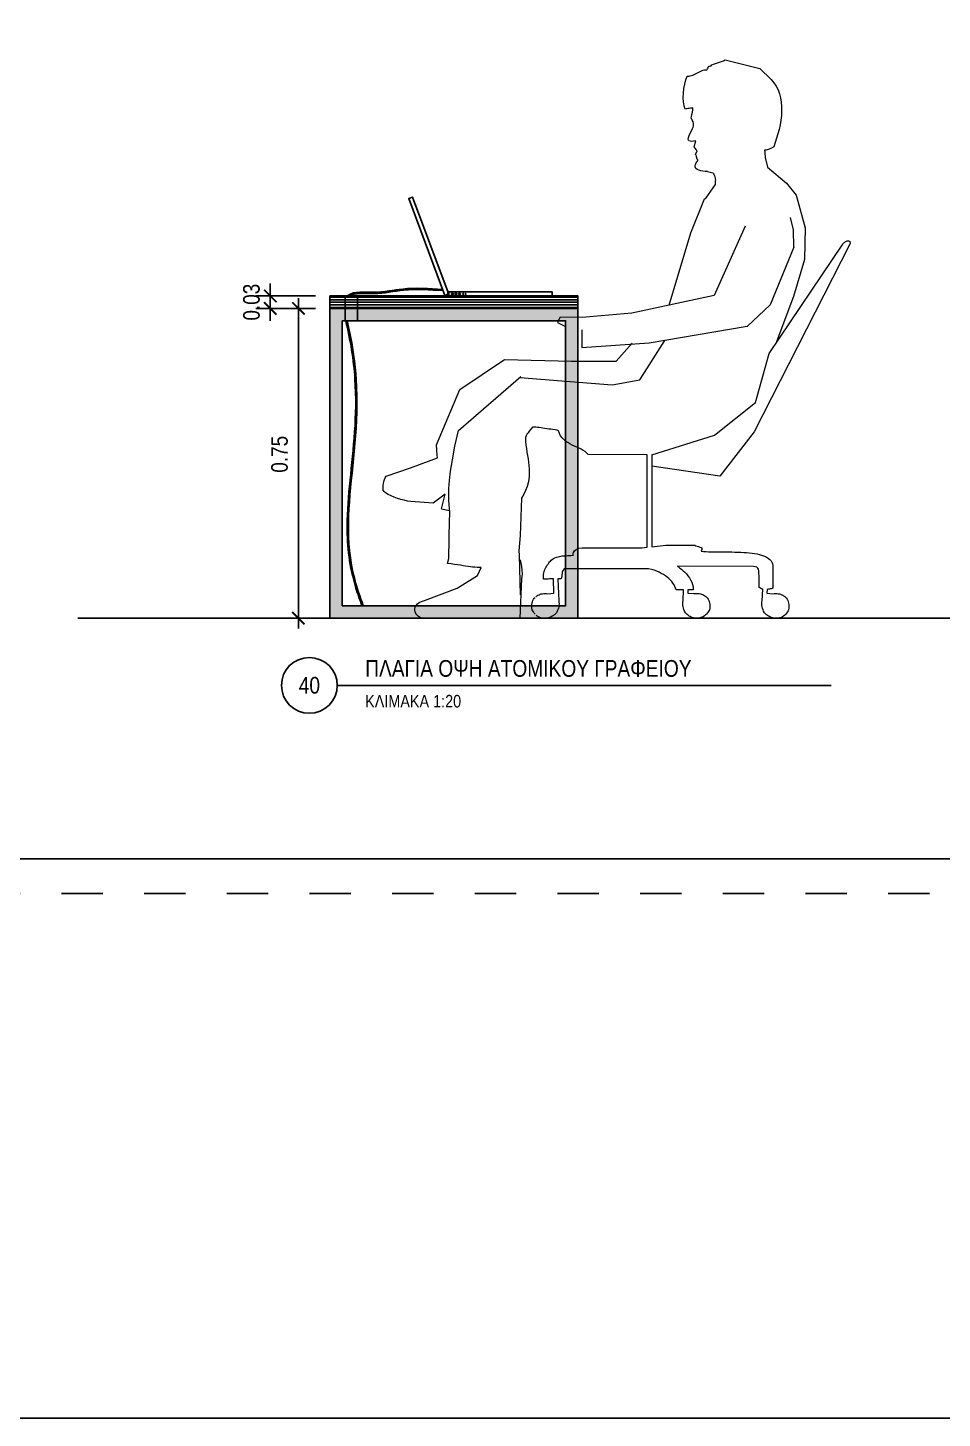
# Model space of a CAD drawing. Header units: millimetres. Extents: x -1.7 to 10.4, y -8.8 to -1.2.
# Drawn here: x 2.876 to 5.088, y -8.766 to -5.4 of the extents above; entities that cross this region are included whole.
import ezdxf

# ---------------------------------------------------------------- set-up
doc = ezdxf.new("R2010")
doc.units = ezdxf.units.MM
doc.linetypes.add('DASHED', pattern=[0.75, 0.5, -0.25])
doc.linetypes.add('DOT', pattern=[0.25, 0, -0.25])
doc.layers.add('04.PROVOLES_1', color=5, linetype='Continuous', lineweight=9)
for name, color, linetype in [('dims', 5, 'Continuous'), ('floor', 1, 'Continuous'), ('hatch', 8, 'Continuous'), ('layout', 5, 'Continuous'), ('steel', 1, 'Continuous'), ('TAVLES', 1, 'Continuous'), ('text', 5, 'Continuous')]:
    doc.layers.add(name, color=color, linetype=linetype)
doc.styles.get("Standard").update_dxf_attribs({"font": 'Arial Narrow.ttf'})
doc.dimstyles.new('PERIPTERO_20', dxfattribs={"dimtxt": 0.04, "dimasz": 0.03, "dimexe": 0.035, "dimexo": 0.035, "dimgap": 0.025, "dimtad": 1, "dimtoh": 1, "dimrnd": 0.01, "dimzin": 1, "dimdsep": 46, "dimtxsty": 'Standard', "dimblk": 'ARCHTICK', "dimcen": 0.1, "dimdle": 0.025, "dimclrd": 256, "dimclre": 256, "dimclrt": 256, "dimadec": 3, "dimazin": 0, "dimtfac": 1, "dimtmove": 0, "dimatfit": 3, "dimldrblk": 'ARCHTICK', "dimfxl": 1, "dimlwe": -1, "dimarcsym": 0})

# ---------------------------------------------------------------- blocks, each defined once
blk = doc.blocks.new('man chair')
at = {"layer": '04.PROVOLES_1', "color": 252}
for p, q in [((6.1219, -5.6968), (6.0235, -5.7217)), ((6.1272, -5.6995), (6.1219, -5.6968)), ((6.1327, -5.7017), (6.1272, -5.6995)), ((6.1384, -5.7035), (6.1327, -5.7017)), ((6.0235, -5.7217), (5.9914, -5.7531)), ((6.1442, -5.7051), (6.1384, -5.7035)), ((6.1498, -5.7069), (6.1442, -5.7051)), ((6.1551, -5.7089), (6.1498, -5.7069)), ((6.1596, -5.7115), (6.1551, -5.7089)), ((6.1632, -5.7146), (6.1596, -5.7115)), ((6.166, -5.714), (6.1632, -5.7146)), ((6.1678, -5.7145), (6.166, -5.714)), ((6.169, -5.7157), (6.1678, -5.7145)), ((6.17, -5.7176), (6.169, -5.7157)), ((6.1708, -5.7199), (6.17, -5.7176)), ((6.1719, -5.7221), (6.1708, -5.7199)), ((6.1733, -5.7244), (6.1719, -5.7221)), ((6.1754, -5.7262), (6.1733, -5.7244)), ((6.178, -5.7257), (6.1754, -5.7262)), ((6.1809, -5.7257), (6.178, -5.7257)), ((6.1842, -5.7264), (6.1809, -5.7257)), ((6.1874, -5.7275), (6.1842, -5.7264)), ((6.1913, -5.7289), (6.1874, -5.7275)), ((6.195, -5.7307), (6.1913, -5.7289)), ((6.1988, -5.7326), (6.195, -5.7307)), ((6.2027, -5.7346), (6.1988, -5.7326)), ((6.2067, -5.7366), (6.2027, -5.7346)), ((6.2105, -5.7385), (6.2067, -5.7366)), ((6.2143, -5.7403), (6.2105, -5.7385)), ((6.2181, -5.7417), (6.2143, -5.7403)), ((6.2214, -5.7428), (6.2181, -5.7417)), ((5.9767, -5.7719), (5.9713, -5.7825)), ((5.9833, -5.7621), (5.9767, -5.7719)), ((5.9914, -5.7531), (5.9833, -5.7621)), ((6.2247, -5.7435), (6.2214, -5.7428)), ((6.2276, -5.7435), (6.2247, -5.7435)), ((6.2302, -5.743), (6.2276, -5.7435)), ((6.2339, -5.7541), (6.2302, -5.743)), ((6.2369, -5.7662), (6.2339, -5.7541)), ((6.2394, -5.7789), (6.2369, -5.7662)), ((6.2409, -5.792), (6.2394, -5.7789)), ((5.9622, -5.8173), (5.9613, -5.8299)), ((5.9642, -5.8053), (5.9622, -5.8173)), ((5.9672, -5.7935), (5.9642, -5.8053)), ((5.9713, -5.7825), (5.9672, -5.7935)), ((6.239, -5.8279), (6.2409, -5.8168)), ((6.2415, -5.8048), (6.2409, -5.792)), ((6.2409, -5.8168), (6.2415, -5.8048)), ((5.9613, -5.8299), (5.9612, -5.8427)), ((5.9612, -5.8427), (5.9619, -5.8557)), ((5.9619, -5.8557), (5.9634, -5.8688)), ((6.2137, -5.834), (6.2172, -5.8344)), ((6.2143, -5.8397), (6.2137, -5.834)), ((6.2153, -5.8462), (6.2143, -5.8397)), ((6.2164, -5.8521), (6.2153, -5.8462)), ((6.2176, -5.8578), (6.2164, -5.8521)), ((6.2172, -5.8344), (6.2209, -5.8348)), ((6.2185, -5.8624), (6.2176, -5.8578)), ((6.2209, -5.8348), (6.2244, -5.8354)), ((6.2244, -5.8354), (6.2276, -5.8358)), ((6.2276, -5.8358), (6.2307, -5.8365)), ((6.2307, -5.8365), (6.2333, -5.8369)), ((6.2333, -5.8369), (6.2356, -5.8375)), ((6.2356, -5.8375), (6.239, -5.8279)), ((5.9634, -5.8688), (5.9658, -5.8818)), ((5.9658, -5.8818), (5.9685, -5.8949)), ((5.9685, -5.8949), (5.9717, -5.9078)), ((6.2118, -5.8808), (6.2121, -5.8773)), ((6.2122, -5.8844), (6.2118, -5.8808)), ((6.2121, -5.8773), (6.2134, -5.8733)), ((6.2133, -5.8885), (6.2122, -5.8844)), ((6.2153, -5.8929), (6.2133, -5.8885)), ((6.2134, -5.8733), (6.2156, -5.8685)), ((6.2177, -5.8988), (6.2153, -5.8929)), ((6.2156, -5.8685), (6.2185, -5.8624)), ((6.2235, -5.9096), (6.2177, -5.8988)), ((5.9717, -5.9078), (5.9756, -5.9203)), ((5.9756, -5.9203), (5.9795, -5.9325)), ((5.9795, -5.9325), (5.9838, -5.9443)), ((6.2056, -5.9275), (6.2118, -5.9289)), ((6.2099, -5.9445), (6.2056, -5.9275)), ((6.2118, -5.9289), (6.2174, -5.9294)), ((6.2174, -5.9294), (6.2219, -5.9288)), ((6.2219, -5.9288), (6.2252, -5.9271)), ((6.2264, -5.9177), (6.2235, -5.9096)), ((6.2252, -5.9271), (6.2269, -5.9234)), ((6.2269, -5.9234), (6.2264, -5.9177)), ((5.9838, -5.9443), (5.9902, -5.948)), ((5.9902, -5.948), (5.9952, -5.9506)), ((5.9952, -5.9506), (5.9991, -5.9524)), ((5.9991, -5.9524), (6.0023, -5.9533)), ((6.0081, -5.9747), (6.0017, -6.0026)), ((6.0023, -5.9533), (6.0053, -5.9538)), ((6.0053, -5.9538), (6.0087, -5.9539)), ((6.0082, -5.9749), (6.0081, -5.9747)), ((6.0093, -5.961), (6.0082, -5.9749)), ((6.0087, -5.9539), (6.0101, -5.954)), ((6.0101, -5.954), (6.0093, -5.961)), ((6.2001, -5.9804), (6.2013, -5.9794)), ((6.2012, -5.9563), (6.2099, -5.9445)), ((6.2064, -5.9668), (6.2012, -5.9563)), ((6.2013, -5.9794), (6.2024, -5.9778)), ((6.2024, -5.9778), (6.2028, -5.9758)), ((6.2028, -5.9758), (6.2031, -5.9735)), ((6.2031, -5.9735), (6.2037, -5.9714)), ((6.2037, -5.9714), (6.2041, -5.9694)), ((6.2041, -5.9694), (6.2052, -5.9678)), ((6.2052, -5.9678), (6.2064, -5.9668)), ((6.1723, -6.0153), (6.1792, -6.0148)), ((6.1792, -6.0148), (6.1857, -6.0139)), ((6.1857, -6.0139), (6.1916, -6.0126)), ((6.1916, -6.0126), (6.1969, -6.0111)), ((6.1969, -6.0111), (6.2016, -6.0091)), ((6.1999, -5.983), (6.2001, -5.9804)), ((6.2008, -5.9855), (6.1999, -5.983)), ((6.2024, -5.9877), (6.2008, -5.9855)), ((6.2016, -6.0091), (6.2057, -6.0068)), ((6.2041, -5.9904), (6.2024, -5.9877)), ((6.2058, -5.9935), (6.2041, -5.9904)), ((6.2057, -6.0068), (6.2069, -6.0014)), ((6.2069, -5.9971), (6.2058, -5.9935)), ((6.2069, -6.0014), (6.2069, -5.9971)), ((6.1496, -6.0516), (6.1496, -6.0408)), ((6.1758, -6.0901), (6.1496, -6.0516)), ((6.1807, -6.0924), (6.1758, -6.0901)), ((6.2197, -6.1899), (6.1807, -6.0924)), ((5.9276, -6.181), (5.9359, -6.1463)), ((6.0646, -6.1702), (6.1531, -6.3678)), ((5.7668, -6.2152), (5.7661, -6.2167)), ((5.7661, -6.2167), (5.7661, -6.2183)), ((5.7676, -6.2141), (5.7668, -6.2152)), ((5.7687, -6.213), (5.7676, -6.2141)), ((5.7703, -6.2125), (5.7687, -6.213)), ((5.7723, -6.2123), (5.7703, -6.2125)), ((5.7727, -6.2123), (5.7723, -6.2123)), ((5.7747, -6.2125), (5.7727, -6.2123)), ((5.7769, -6.213), (5.7747, -6.2125)), ((5.7789, -6.2141), (5.7769, -6.213)), ((5.7809, -6.2152), (5.7789, -6.2141)), ((5.7826, -6.2167), (5.7809, -6.2152)), ((5.7844, -6.2183), (5.7826, -6.2167)), ((5.9262, -6.2305), (5.9276, -6.181)), ((6.2812, -6.3953), (6.2197, -6.1899)), ((5.7661, -6.2183), (5.7665, -6.22)), ((5.7665, -6.22), (5.7672, -6.222)), ((5.7672, -6.222), (6.0397, -6.7559)), ((5.7859, -6.22), (5.7844, -6.2183)), ((5.787, -6.222), (5.7859, -6.22)), ((5.9969, -6.5335), (5.787, -6.222)), ((5.9262, -6.2305), (5.9935, -6.395)), ((6.1531, -6.3678), (6.3876, -6.4182)), ((5.9935, -6.395), (6.0598, -6.4564)), ((6.3876, -6.4182), (6.5183, -6.4299)), ((6.5183, -6.4299), (6.5925, -6.4306)), ((6.5995, -6.4446), (6.5764, -6.4564)), ((6.5925, -6.4306), (6.5995, -6.4446)), ((6.0598, -6.4564), (6.0598, -6.4564)), ((6.5295, -6.4654), (6.5295, -6.5171)), ((6.0352, -6.6726), (5.9969, -6.5335)), ((6.3647, -6.6083), (6.2934, -6.4965)), ((6.4319, -6.5555), (6.3863, -6.5042)), ((6.5592, -6.5555), (6.4319, -6.5555)), ((6.7503, -6.5505), (6.5592, -6.5555)), ((6.8767, -6.6358), (6.7503, -6.5505)), ((6.4439, -6.6227), (6.3647, -6.6083)), ((6.7063, -6.6014), (6.4439, -6.6227)), ((6.8809, -6.7521), (6.7032, -6.5987)), ((6.9431, -6.7936), (6.8767, -6.6358)), ((6.1526, -6.7654), (6.0352, -6.6726)), ((6.0397, -6.7559), (6.1372, -6.8828)), ((6.3304, -6.822), (6.1526, -6.7654)), ((6.5863, -6.7735), (6.5905, -6.7678)), ((6.5905, -6.7678), (6.5938, -6.7611)), ((6.5938, -6.7611), (6.596, -6.7539)), ((6.596, -6.7539), (6.6004, -6.7519)), ((6.6004, -6.7519), (6.6062, -6.751)), ((6.6062, -6.751), (6.6121, -6.7501)), ((6.6121, -6.7501), (6.6179, -6.7492)), ((6.6179, -6.7492), (6.6236, -6.7484)), ((6.6236, -6.7484), (6.6293, -6.7475)), ((6.6293, -6.7475), (6.635, -6.7466)), ((6.635, -6.7466), (6.6406, -6.7457)), ((6.6406, -6.7457), (6.6458, -6.745)), ((6.6458, -6.745), (6.6511, -6.7444)), ((6.6511, -6.7444), (6.6562, -6.7439)), ((6.6562, -6.7439), (6.6611, -6.7435)), ((6.6611, -6.7435), (6.6657, -6.7431)), ((6.6657, -6.7431), (6.6701, -6.7431)), ((6.6701, -6.7431), (6.6749, -6.7492)), ((6.6749, -6.7492), (6.6794, -6.7545)), ((6.6794, -6.7545), (6.6829, -6.7589)), ((6.6829, -6.7589), (6.686, -6.7633)), ((6.686, -6.7633), (6.6884, -6.7675)), ((6.6884, -6.7675), (6.6899, -6.7724)), ((6.891, -6.7973), (6.8809, -6.7521)), ((6.5204, -6.8127), (6.5257, -6.8094)), ((6.5257, -6.8094), (6.5314, -6.8061)), ((6.5314, -6.8061), (6.5376, -6.803)), ((6.5376, -6.803), (6.5442, -6.7999)), ((6.5442, -6.7999), (6.5508, -6.7971)), ((6.5508, -6.7971), (6.5575, -6.794)), ((6.5575, -6.794), (6.5638, -6.7907)), ((6.5638, -6.7907), (6.5702, -6.7869)), ((6.5702, -6.7869), (6.5762, -6.783)), ((6.5762, -6.783), (6.5815, -6.7783)), ((6.5815, -6.7783), (6.5863, -6.7735)), ((6.6877, -6.8043), (6.6862, -6.8143)), ((6.6893, -6.7942), (6.6877, -6.8043)), ((6.6904, -6.7841), (6.6893, -6.7942)), ((6.6899, -6.7724), (6.6906, -6.7777)), ((6.6906, -6.7777), (6.6904, -6.7841)), ((6.8983, -6.8359), (6.891, -6.7973)), ((6.9418, -6.8225), (6.9429, -6.808)), ((6.9429, -6.808), (6.9431, -6.7936)), ((6.3304, -6.822), (6.3304, -7.0836)), ((6.3441, -6.8219), (6.5118, -6.8209)), ((6.3441, -7.0852), (6.3441, -6.8219)), ((6.5118, -6.8209), (6.5158, -6.8167)), ((6.5158, -6.8167), (6.5204, -6.8127)), ((6.6816, -6.8429), (6.6805, -6.8526)), ((6.6829, -6.8335), (6.6816, -6.8429)), ((6.6847, -6.8238), (6.6829, -6.8335)), ((6.6862, -6.8143), (6.6847, -6.8238)), ((6.9033, -6.8681), (6.8983, -6.8359)), ((6.9407, -6.8307), (6.9418, -6.8225)), ((6.9407, -6.8307), (6.9407, -6.8307)), ((7.0179, -6.859), (6.9407, -6.8307)), ((6.1372, -6.8828), (6.3304, -6.8537)), ((6.6796, -6.8621), (6.6794, -6.8718)), ((6.6794, -6.8718), (6.6798, -6.8815)), ((6.6805, -6.8526), (6.6796, -6.8621)), ((6.6798, -6.8815), (6.6809, -6.8917)), ((6.9066, -6.8952), (6.9033, -6.8681)), ((7.0864, -6.8825), (7.0179, -6.859)), ((7.0895, -6.8871), (7.0864, -6.8825)), ((7.0917, -6.8924), (7.0895, -6.8871)), ((6.6809, -6.8917), (6.6829, -6.9018)), ((6.6829, -6.9018), (6.6858, -6.9122)), ((6.6858, -6.9122), (6.6899, -6.923)), ((6.6899, -6.923), (6.695, -6.9342)), ((6.9082, -6.9174), (6.9066, -6.8952)), ((6.9086, -6.9357), (6.9082, -6.9174)), ((7.0807, -6.9345), (7.0884, -6.9297)), ((7.0884, -6.9297), (7.0956, -6.9244)), ((7.0934, -6.8977), (7.0917, -6.8924)), ((7.0945, -6.9034), (7.0934, -6.8977)), ((7.0952, -6.9089), (7.0945, -6.9034)), ((7.0954, -6.9145), (7.0952, -6.9089)), ((7.0956, -6.9195), (7.0954, -6.9145)), ((7.0956, -6.9244), (7.0956, -6.9195)), ((6.695, -6.9342), (6.7016, -6.9457)), ((6.7016, -6.9457), (6.7052, -7.0515)), ((6.9064, -6.975), (6.9075, -6.9637)), ((6.9075, -6.9637), (6.9084, -6.951)), ((6.9084, -6.951), (6.9086, -6.9357)), ((6.9184, -6.9341), (6.9184, -6.9343)), ((6.9294, -6.9755), (6.9184, -6.9341)), ((6.9184, -6.9343), (6.9527, -6.9595)), ((7.0165, -6.9552), (7.0262, -6.9535)), ((7.0262, -6.9535), (7.0359, -6.9513)), ((7.0359, -6.9513), (7.0454, -6.9488)), ((7.0454, -6.9488), (7.0546, -6.9458)), ((7.0546, -6.9458), (7.0637, -6.9424)), ((7.0637, -6.9424), (7.0723, -6.9387)), ((7.0723, -6.9387), (7.0807, -6.9345)), ((6.9055, -6.995), (6.9058, -6.9851)), ((6.9064, -7.0056), (6.9055, -6.995)), ((6.9058, -6.9851), (6.9064, -6.975)), ((6.9086, -7.1173), (6.9064, -7.0056)), ((6.1904, -7.086), (6.1882, -7.0884)), ((6.1939, -7.0845), (6.1904, -7.086)), ((6.1979, -7.0831), (6.1939, -7.0845)), ((6.2021, -7.082), (6.1979, -7.0831)), ((6.2058, -7.0807), (6.2021, -7.082)), ((6.2085, -7.0787), (6.2058, -7.0807)), ((6.2905, -7.0787), (6.2085, -7.0787)), ((6.3304, -7.0836), (6.2905, -7.0787)), ((6.3595, -7.0871), (6.3441, -7.0852)), ((6.5286, -7.0869), (6.3595, -7.0871)), ((6.5387, -7.088), (6.5286, -7.0869)), ((6.546, -7.0911), (6.5387, -7.088)), ((6.7052, -7.0515), (6.7089, -7.0949)), ((5.9891, -7.1277), (5.9874, -7.1321)), ((5.9913, -7.1237), (5.9891, -7.1277)), ((5.9944, -7.1202), (5.9913, -7.1237)), ((5.9982, -7.1169), (5.9944, -7.1202)), ((6.0024, -7.114), (5.9982, -7.1169)), ((6.0072, -7.1116), (6.0024, -7.114)), ((6.0125, -7.1092), (6.0072, -7.1116)), ((6.0182, -7.1074), (6.0125, -7.1092)), ((6.0246, -7.1056), (6.0182, -7.1074)), ((6.0312, -7.1041), (6.0246, -7.1056)), ((6.0383, -7.1028), (6.0312, -7.1041)), ((6.0456, -7.1019), (6.0383, -7.1028)), ((6.0533, -7.101), (6.0456, -7.1019)), ((6.061, -7.1001), (6.0533, -7.101)), ((6.0692, -7.0997), (6.061, -7.1001)), ((6.0775, -7.0992), (6.0692, -7.0997)), ((6.0859, -7.099), (6.0775, -7.0992)), ((6.0945, -7.0988), (6.0859, -7.099)), ((6.1029, -7.0986), (6.0945, -7.0988)), ((6.1115, -7.0986), (6.1029, -7.0986)), ((6.1201, -7.0983), (6.1115, -7.0986)), ((6.1287, -7.0983), (6.1201, -7.0983)), ((6.1371, -7.0983), (6.1287, -7.0983)), ((6.1454, -7.0981), (6.1371, -7.0983)), ((6.1534, -7.0981), (6.1454, -7.0981)), ((6.1613, -7.0979), (6.1534, -7.0981)), ((6.169, -7.0977), (6.1613, -7.0979)), ((6.1763, -7.0972), (6.169, -7.0977)), ((6.1833, -7.0968), (6.1763, -7.0972)), ((6.19, -7.0961), (6.1833, -7.0968)), ((6.1882, -7.0884), (6.188, -7.0917)), ((6.188, -7.0917), (6.19, -7.0961)), ((6.5508, -7.095), (6.546, -7.0911)), ((6.5537, -7.0997), (6.5508, -7.095)), ((6.5548, -7.1039), (6.5537, -7.0997)), ((6.5538, -7.1081), (6.5544, -7.1072)), ((6.5616, -7.1083), (6.5538, -7.1081)), ((6.5544, -7.1072), (6.5548, -7.1039)), ((6.5707, -7.1085), (6.5616, -7.1083)), ((6.5786, -7.1092), (6.5707, -7.1085)), ((6.5857, -7.11), (6.5786, -7.1092)), ((6.5921, -7.1111), (6.5857, -7.11)), ((6.5976, -7.1122), (6.5921, -7.1111)), ((6.6024, -7.1138), (6.5976, -7.1122)), ((6.6066, -7.1155), (6.6024, -7.1138)), ((6.6104, -7.1175), (6.6066, -7.1155)), ((6.6137, -7.1195), (6.6104, -7.1175)), ((6.6168, -7.1219), (6.6137, -7.1195)), ((6.6194, -7.1244), (6.6168, -7.1219)), ((6.6216, -7.127), (6.6194, -7.1244)), ((6.624, -7.1299), (6.6216, -7.127)), ((6.7054, -7.1205), (6.7025, -7.1342)), ((6.7078, -7.1073), (6.7054, -7.2205)), ((6.7089, -7.0949), (6.7078, -7.1073)), ((6.9124, -7.1312), (6.9086, -7.1173)), ((5.9865, -7.142), (5.986, -7.2015)), ((5.9874, -7.1321), (5.9865, -7.1367)), ((5.9865, -7.1367), (5.9865, -7.142)), ((6.0248, -7.1995), (6.0253, -7.1662)), ((6.0253, -7.1662), (6.0257, -7.1585)), ((6.0257, -7.1585), (6.0262, -7.1524)), ((6.0262, -7.1524), (6.0271, -7.1477)), ((6.0271, -7.1477), (6.0288, -7.1442)), ((6.0288, -7.1442), (6.0317, -7.142)), ((6.0317, -7.142), (6.0356, -7.1405)), ((6.0356, -7.1405), (6.0414, -7.14)), ((6.0414, -7.14), (6.2576, -7.1387)), ((6.2281, -7.1662), (6.2239, -7.1718)), ((6.2323, -7.1612), (6.2281, -7.1662)), ((6.2367, -7.1565), (6.2323, -7.1612)), ((6.2411, -7.1526), (6.2367, -7.1565)), ((6.2453, -7.1488), (6.2411, -7.1526)), ((6.249, -7.1457), (6.2453, -7.1488)), ((6.2524, -7.1433), (6.249, -7.1457)), ((6.255, -7.1413), (6.2524, -7.1433)), ((6.257, -7.1398), (6.255, -7.1413)), ((6.2579, -7.1389), (6.257, -7.1398)), ((6.2576, -7.1387), (6.2579, -7.1389)), ((6.287, -7.1702), (6.292, -7.1665)), ((6.292, -7.1665), (6.2975, -7.1627)), ((6.2975, -7.1627), (6.3037, -7.1594)), ((6.3037, -7.1594), (6.3101, -7.1563)), ((6.3101, -7.1563), (6.3169, -7.1532)), ((6.3169, -7.1532), (6.3242, -7.1506)), ((6.3242, -7.1506), (6.3319, -7.1482)), ((6.3319, -7.1482), (6.3401, -7.1462)), ((6.3401, -7.1462), (6.3529, -7.1462)), ((6.3529, -7.1462), (6.5799, -7.1462)), ((6.5799, -7.1462), (6.583, -7.1502)), ((6.583, -7.1502), (6.5848, -7.153)), ((6.5848, -7.153), (6.5857, -7.1554)), ((6.5857, -7.1554), (6.5861, -7.1579)), ((6.5861, -7.1579), (6.5863, -7.1607)), ((6.5863, -7.1607), (6.5866, -7.164)), ((6.5866, -7.164), (6.5872, -7.1687)), ((6.626, -7.133), (6.624, -7.1299)), ((6.6282, -7.136), (6.626, -7.133)), ((6.6324, -7.1424), (6.6282, -7.136)), ((6.6355, -7.1484), (6.6324, -7.1424)), ((6.6375, -7.1537), (6.6355, -7.1484)), ((6.6384, -7.1583), (6.6375, -7.1537)), ((6.639, -7.1629), (6.6384, -7.1583)), ((6.6388, -7.1715), (6.639, -7.1673)), ((6.639, -7.1673), (6.639, -7.1629)), ((6.7003, -7.148), (6.6994, -7.1617)), ((6.6994, -7.1617), (6.7014, -7.1749)), ((6.7025, -7.1342), (6.7003, -7.148)), ((6.8162, -7.1429), (6.8211, -7.1429)), ((6.8266, -7.1658), (6.8162, -7.1429)), ((6.8211, -7.1429), (6.8277, -7.1427)), ((6.8848, -7.2015), (6.8266, -7.1658)), ((6.8277, -7.1427), (6.8341, -7.142)), ((6.8341, -7.142), (6.8407, -7.1416)), ((6.8407, -7.1416), (6.8471, -7.1407)), ((6.8471, -7.1407), (6.8537, -7.1398)), ((6.8537, -7.1398), (6.8606, -7.1387)), ((6.8606, -7.1387), (6.8678, -7.1376)), ((6.8678, -7.1376), (6.8753, -7.1363)), ((6.8753, -7.1363), (6.8837, -7.1349)), ((6.8837, -7.1349), (6.8925, -7.1338)), ((6.8925, -7.1338), (6.902, -7.1325)), ((6.902, -7.1325), (6.9124, -7.1312)), ((5.986, -7.2015), (5.9885, -7.2024)), ((5.9885, -7.2024), (5.9909, -7.2031)), ((5.9909, -7.2031), (5.9935, -7.2037)), ((5.9935, -7.2037), (5.9962, -7.2044)), ((5.9962, -7.2044), (5.9988, -7.2048)), ((5.9988, -7.2048), (6.0015, -7.2051)), ((6.0015, -7.2051), (6.0027, -7.2052)), ((6.0027, -7.2052), (6.0032, -7.2159)), ((6.0149, -7.2044), (6.0167, -7.204)), ((6.0167, -7.2375), (6.0149, -7.2044)), ((6.0167, -7.204), (6.0189, -7.2033)), ((6.0189, -7.2033), (6.0209, -7.2022)), ((6.0209, -7.2022), (6.0231, -7.2011)), ((6.0231, -7.2011), (6.0248, -7.1995)), ((6.2131, -7.1982), (6.2127, -7.2059)), ((6.2127, -7.2059), (6.2279, -7.2061)), ((6.2149, -7.1909), (6.2131, -7.1982)), ((6.2171, -7.1841), (6.2149, -7.1909)), ((6.2204, -7.1777), (6.2171, -7.1841)), ((6.2239, -7.1718), (6.2204, -7.1777)), ((6.2279, -7.2061), (6.2283, -7.2156)), ((6.2401, -7.2062), (6.2612, -7.2064)), ((6.2418, -7.2372), (6.2401, -7.2062)), ((6.2612, -7.2064), (6.2629, -7.2015)), ((6.2629, -7.2015), (6.2649, -7.1967)), ((6.2649, -7.1967), (6.2676, -7.1918)), ((6.2676, -7.1918), (6.2707, -7.1872)), ((6.2707, -7.1872), (6.274, -7.1828)), ((6.274, -7.1828), (6.2779, -7.1784)), ((6.2779, -7.1784), (6.2821, -7.1742)), ((6.2821, -7.1742), (6.287, -7.1702)), ((6.5872, -7.1687), (6.5888, -7.1748)), ((6.5888, -7.1748), (6.5901, -7.1748)), ((6.5901, -7.1748), (6.5921, -7.1748)), ((6.5921, -7.1748), (6.5949, -7.1748)), ((6.5949, -7.1748), (6.598, -7.1751)), ((6.598, -7.1751), (6.5956, -7.2375)), ((6.598, -7.1751), (6.598, -7.1751)), ((6.6095, -7.2158), (6.6103, -7.1753)), ((6.6103, -7.1753), (6.6139, -7.1753)), ((6.6139, -7.1753), (6.6181, -7.1755)), ((6.6181, -7.1755), (6.6223, -7.1755)), ((6.6223, -7.1755), (6.626, -7.1757)), ((6.626, -7.1757), (6.6295, -7.1757)), ((6.6295, -7.1757), (6.6328, -7.1759)), ((6.6328, -7.1759), (6.6355, -7.1759)), ((6.6355, -7.1759), (6.6375, -7.1759)), ((6.6375, -7.1759), (6.6388, -7.1759)), ((6.6388, -7.1759), (6.6388, -7.1715)), ((6.7014, -7.1749), (6.7065, -7.2871)), ((6.9779, -7.2368), (6.8848, -7.2015)), ((5.9415, -7.2439), (5.9408, -7.2485)), ((5.9424, -7.2401), (5.9415, -7.2439)), ((5.9437, -7.2366), (5.9424, -7.2401)), ((5.9455, -7.2333), (5.9437, -7.2366)), ((5.9475, -7.2304), (5.9455, -7.2333)), ((5.9497, -7.2278), (5.9475, -7.2304)), ((5.9521, -7.2256), (5.9497, -7.2278)), ((5.9547, -7.2234), (5.9521, -7.2256)), ((5.9576, -7.2216), (5.9547, -7.2234)), ((5.9609, -7.2203), (5.9576, -7.2216)), ((5.9642, -7.2189), (5.9609, -7.2203)), ((5.9675, -7.2181), (5.9642, -7.2189)), ((5.9713, -7.2174), (5.9675, -7.2181)), ((5.975, -7.217), (5.9713, -7.2174)), ((5.9788, -7.217), (5.975, -7.217)), ((5.9825, -7.217), (5.9788, -7.217)), ((5.9865, -7.2174), (5.9825, -7.217)), ((6.0032, -7.2159), (5.9865, -7.2174)), ((6.0173, -7.2419), (6.0167, -7.2375)), ((6.0176, -7.2461), (6.0173, -7.2419)), ((6.0173, -7.2505), (6.0176, -7.2461)), ((6.1666, -7.2436), (6.1659, -7.2483)), ((6.1675, -7.2399), (6.1666, -7.2436)), ((6.1688, -7.2364), (6.1675, -7.2399)), ((6.1706, -7.233), (6.1688, -7.2364)), ((6.1725, -7.2302), (6.1706, -7.233)), ((6.1748, -7.2275), (6.1725, -7.2302)), ((6.1772, -7.2253), (6.1748, -7.2275)), ((6.1798, -7.2231), (6.1772, -7.2253)), ((6.1827, -7.2214), (6.1798, -7.2231)), ((6.186, -7.22), (6.1827, -7.2214)), ((6.1893, -7.2187), (6.186, -7.22)), ((6.1926, -7.2178), (6.1893, -7.2187)), ((6.1964, -7.2172), (6.1926, -7.2178)), ((6.2001, -7.2167), (6.1964, -7.2172)), ((6.2038, -7.2167), (6.2001, -7.2167)), ((6.2076, -7.2167), (6.2038, -7.2167)), ((6.2116, -7.2172), (6.2076, -7.2167)), ((6.2283, -7.2156), (6.2116, -7.2172)), ((6.2424, -7.2416), (6.2418, -7.2372)), ((6.2426, -7.2458), (6.2424, -7.2416)), ((6.2424, -7.2502), (6.2426, -7.2458)), ((6.5949, -7.2419), (6.5947, -7.2461)), ((6.5947, -7.2461), (6.5949, -7.2505)), ((6.5956, -7.2375), (6.5949, -7.2419)), ((6.6262, -7.2174), (6.6095, -7.2158)), ((6.6302, -7.2169), (6.6262, -7.2174)), ((6.6339, -7.2169), (6.6302, -7.2169)), ((6.6377, -7.2169), (6.6339, -7.2169)), ((6.6414, -7.2174), (6.6377, -7.2169)), ((6.6452, -7.2181), (6.6414, -7.2174)), ((6.6485, -7.2189), (6.6452, -7.2181)), ((6.6518, -7.2203), (6.6485, -7.2189)), ((6.6549, -7.2216), (6.6518, -7.2203)), ((6.658, -7.2233), (6.6549, -7.2216)), ((6.6606, -7.2255), (6.658, -7.2233)), ((6.6652, -7.2304), (6.663, -7.2278)), ((6.6672, -7.2333), (6.6652, -7.2304)), ((6.669, -7.2366), (6.6672, -7.2333)), ((6.6703, -7.2401), (6.669, -7.2366)), ((6.6712, -7.2438), (6.6703, -7.2401)), ((6.6719, -7.2485), (6.6712, -7.2438)), ((6.9862, -7.2394), (6.9779, -7.2368)), ((6.9928, -7.2427), (6.9862, -7.2394)), ((6.9979, -7.2465), (6.9928, -7.2427)), ((7.0017, -7.2507), (6.9979, -7.2465)), ((5.9408, -7.2485), (5.9404, -7.2536)), ((5.9404, -7.2536), (5.9404, -7.2584)), ((5.9404, -7.2584), (5.9415, -7.2633)), ((5.9415, -7.2633), (5.9431, -7.2663)), ((5.9431, -7.2663), (5.9448, -7.2694)), ((5.9448, -7.2694), (5.947, -7.2725)), ((5.947, -7.2725), (5.9497, -7.2756)), ((5.9497, -7.2756), (5.9525, -7.2782)), ((5.9525, -7.2782), (5.9558, -7.2809)), ((5.9558, -7.2809), (5.9591, -7.2831)), ((5.9591, -7.2831), (5.9629, -7.2849)), ((5.9629, -7.2849), (5.966, -7.2857)), ((5.966, -7.2857), (5.9691, -7.2866)), ((5.9843, -7.2868), (5.9874, -7.286)), ((5.9874, -7.286), (5.9904, -7.2851)), ((5.9904, -7.2851), (5.9933, -7.284)), ((5.9933, -7.284), (5.9962, -7.2827)), ((5.9962, -7.2827), (5.999, -7.2811)), ((5.999, -7.2811), (6.0019, -7.2791)), ((6.0019, -7.2791), (6.0048, -7.2771)), ((6.0048, -7.2771), (6.0074, -7.2747)), ((6.0074, -7.2747), (6.0101, -7.2721)), ((6.0101, -7.2721), (6.0125, -7.2674)), ((6.0125, -7.2674), (6.0143, -7.263)), ((6.0143, -7.263), (6.0158, -7.2588)), ((6.0158, -7.2588), (6.0167, -7.2547)), ((6.0167, -7.2547), (6.0173, -7.2505)), ((6.1659, -7.2483), (6.1655, -7.2533)), ((6.1655, -7.2533), (6.1655, -7.2582)), ((6.1655, -7.2582), (6.1666, -7.263)), ((6.1666, -7.263), (6.1681, -7.2661)), ((6.1681, -7.2661), (6.1699, -7.2692)), ((6.1699, -7.2692), (6.1721, -7.2723)), ((6.1721, -7.2723), (6.1748, -7.2754)), ((6.1748, -7.2754), (6.1776, -7.278)), ((6.1776, -7.278), (6.1809, -7.2807)), ((6.1809, -7.2807), (6.1842, -7.2829)), ((6.1842, -7.2829), (6.188, -7.2846)), ((6.188, -7.2846), (6.1911, -7.2855)), ((6.1911, -7.2855), (6.1941, -7.2864)), ((6.2094, -7.2866), (6.2124, -7.2857)), ((6.2124, -7.2857), (6.2155, -7.2849)), ((6.2155, -7.2849), (6.2184, -7.2838)), ((6.2184, -7.2838), (6.2213, -7.2824)), ((6.2213, -7.2824), (6.2241, -7.2809)), ((6.2241, -7.2809), (6.227, -7.2789)), ((6.227, -7.2789), (6.2299, -7.2769)), ((6.2299, -7.2769), (6.2325, -7.2745)), ((6.2325, -7.2745), (6.2352, -7.2718)), ((6.2352, -7.2718), (6.2376, -7.2672)), ((6.2376, -7.2672), (6.2393, -7.2628)), ((6.2393, -7.2628), (6.2409, -7.2586)), ((6.2409, -7.2586), (6.2418, -7.2544)), ((6.2418, -7.2544), (6.2424, -7.2502)), ((6.5949, -7.2505), (6.5956, -7.2547)), ((6.5956, -7.2547), (6.5965, -7.2588)), ((6.5965, -7.2588), (6.598, -7.263)), ((6.598, -7.263), (6.5998, -7.2674)), ((6.5998, -7.2674), (6.6022, -7.2721)), ((6.6022, -7.2721), (6.6048, -7.2747)), ((6.6048, -7.2747), (6.6075, -7.2771)), ((6.6075, -7.2771), (6.6104, -7.2791)), ((6.6104, -7.2791), (6.6132, -7.2811)), ((6.6132, -7.2811), (6.6161, -7.2827)), ((6.6161, -7.2827), (6.6192, -7.284)), ((6.6192, -7.284), (6.622, -7.2851)), ((6.622, -7.2851), (6.6251, -7.286)), ((6.6251, -7.286), (6.6282, -7.2868)), ((6.6436, -7.2866), (6.6467, -7.2857)), ((6.6467, -7.2857), (6.6498, -7.2849)), ((6.6498, -7.2849), (6.6536, -7.2831)), ((6.6536, -7.2831), (6.6569, -7.2809)), ((6.6569, -7.2809), (6.6602, -7.2782)), ((6.663, -7.2756), (6.6657, -7.2725)), ((6.6657, -7.2725), (6.6679, -7.2694)), ((6.6679, -7.2694), (6.6697, -7.2663)), ((6.6697, -7.2663), (6.6712, -7.2633)), ((6.6712, -7.2633), (6.6723, -7.2584)), ((6.6723, -7.2536), (6.6719, -7.2485)), ((6.6723, -7.2584), (6.6723, -7.2536)), ((6.9823, -7.2875), (6.9873, -7.2862)), ((6.9873, -7.2862), (6.992, -7.284)), ((6.992, -7.284), (6.9959, -7.2811)), ((6.9959, -7.2811), (6.9995, -7.2776)), ((6.9995, -7.2776), (7.0021, -7.2736)), ((7.0039, -7.2553), (7.0017, -7.2507)), ((7.0021, -7.2736), (7.0041, -7.2692)), ((7.0052, -7.2599), (7.0039, -7.2553)), ((7.0041, -7.2692), (7.0052, -7.2646)), ((7.0052, -7.2646), (7.0052, -7.2599)), ((5.9691, -7.2866), (5.9722, -7.2871)), ((5.9722, -7.2871), (5.9752, -7.2873)), ((5.9752, -7.2873), (5.9783, -7.2873)), ((5.9783, -7.2873), (5.9814, -7.2871)), ((5.9814, -7.2871), (5.9843, -7.2868)), ((6.1941, -7.2864), (6.1972, -7.2868)), ((6.1972, -7.2868), (6.2003, -7.2871)), ((6.2003, -7.2871), (6.2034, -7.2871)), ((6.2034, -7.2871), (6.2065, -7.2868)), ((6.2065, -7.2868), (6.2094, -7.2866)), ((6.6282, -7.2868), (6.6313, -7.2871)), ((6.6313, -7.2871), (6.6344, -7.2873)), ((6.6344, -7.2873), (6.6375, -7.2873)), ((6.6375, -7.2873), (6.6406, -7.2871)), ((6.6406, -7.2871), (6.6436, -7.2866)), ((6.7065, -7.2871), (6.9715, -7.2871)), ((6.9715, -7.2871), (6.977, -7.2879)), ((6.977, -7.2879), (6.9823, -7.2875))]:
    blk.add_line(p, q, dxfattribs=at)
for points in [[(6.0017, -6.0026), (5.9473, -6.0486), (5.9203, -6.0823), (5.8947, -6.1757), (5.8964, -6.2654), (5.9277, -6.3711), (5.9776, -6.5049)], [(6.1723, -6.0153), (6.157, -6.0186), (6.1549, -6.0204), (6.1538, -6.0235), (6.1513, -6.0287), (6.1496, -6.0408)], [(6.0598, -6.4564), (6.3383, -6.5042), (6.5295, -6.5171)], [(6.9527, -6.9595), (7.0165, -6.9552)], [(6.9294, -6.9755), (6.9061, -6.9801)]]:
    blk.add_lwpolyline(points, dxfattribs=at)
blk = doc.blocks.new('_ArchTick')
at = {"layer": 'dims', "color": 0, "const_width": 0.15}
blk.add_lwpolyline([(-0.5, -0.5), (0.5, 0.5)], dxfattribs=at)
blk = doc.blocks.new('*D34')
at = {"layer": 'Defpoints', "color": 0, "transparency": 16777216}
for p in [(3.6066, -6.0789), (3.5303, -6.8289), (3.6066, -6.8289)]:
    blk.add_point(p, dxfattribs=at)
at = {"layer": 'dims', "lineweight": -2, "transparency": 16777216}
blk.add_line((3.5303, -6.0539), (3.5303, -6.8539), dxfattribs=at)
at = {"layer": 'dims', "transparency": 16777216}
for p, q in [((3.5716, -6.0789), (3.4953, -6.0789)), ((3.5716, -6.8289), (3.4953, -6.8289))]:
    blk.add_line(p, q, dxfattribs=at)
at = {"layer": 'dims', "lineweight": -2, "transparency": 16777216, "xscale": 0.03, "yscale": 0.03, "zscale": 0.03}
for p, rotation in [((3.5303, -6.0789), 90), ((3.5303, -6.8289), 270)]:
    blk.add_blockref('_ArchTick', p, dxfattribs=dict(at, rotation=rotation))
at = {"layer": 'dims', "transparency": 16777216, "insert": (3.4848, -6.4321), "char_height": 0.04, "attachment_point": 5, "rotation": 90}
blk.add_mtext('0.75', dxfattribs=at)
blk = doc.blocks.new('*D35')
at = {"layer": 'Defpoints', "color": 0, "transparency": 16777216}
for p in [(3.6066, -6.0489), (3.4624, -6.0789), (3.6066, -6.0789)]:
    blk.add_point(p, dxfattribs=at)
at = {"layer": 'dims', "lineweight": -2, "transparency": 16777216}
for p, q in [((3.4624, -6.0489), (3.4624, -6.0189)), ((3.4624, -6.0489), (3.4624, -6.0789)), ((3.4624, -6.0789), (3.4624, -6.1089))]:
    blk.add_line(p, q, dxfattribs=at)
at = {"layer": 'dims', "transparency": 16777216}
for p, q in [((3.5716, -6.0489), (3.4274, -6.0489)), ((3.5716, -6.0789), (3.4274, -6.0789))]:
    blk.add_line(p, q, dxfattribs=at)
at = {"layer": 'dims', "lineweight": -2, "transparency": 16777216, "xscale": 0.03, "yscale": 0.03, "zscale": 0.03}
for p, rotation in [((3.4624, -6.0489), 270), ((3.4624, -6.0789), 90)]:
    blk.add_blockref('_ArchTick', p, dxfattribs=dict(at, rotation=rotation))
at = {"layer": 'dims', "transparency": 16777216, "insert": (3.417, -6.0639), "char_height": 0.04, "attachment_point": 5, "rotation": 90}
blk.add_mtext('0.03', dxfattribs=at)

msp = doc.modelspace()

# ---------------------------------------------------------------- hatches: boundary and pattern name
at = {"layer": 'hatch'}
h = msp.add_hatch(dxfattribs=at)
h.set_pattern_fill('LINE', color=250, scale=0.002, style=0)
h.paths.add_polyline_path([(4.2066, -6.0489), (3.6733, -6.0489), (3.6733, -6.0789), (4.2066, -6.0789)])
h.paths.add_polyline_path([(3.6733, -6.0489), (3.6433, -6.0489), (3.6433, -6.0789), (3.6733, -6.0789)])
h.paths.add_polyline_path([(3.6433, -6.0489), (3.6066, -6.0489), (3.6066, -6.0789), (3.6433, -6.0789)])
h.paths.add_polyline_path([(6.5484, -6.0489), (5.3484, -6.0489), (5.3484, -6.0789), (6.5484, -6.0789)])
h.paths.add_polyline_path([(7.1484, -6.0489), (6.5484, -6.0489), (6.5484, -6.0789), (7.1484, -6.0789)])
h = msp.add_hatch(color=253, dxfattribs=at)
h.paths.add_polyline_path([(3.6366, -6.1089), (3.6433, -6.1089), (3.6433, -6.0789), (3.6066, -6.0789), (3.6066, -6.8289), (3.83, -6.8289), (3.8271, -6.8281), (3.8232, -6.8263), (3.8198, -6.8238), (3.8168, -6.8208), (3.8146, -6.8175), (3.8129, -6.8137), (3.8119, -6.8098), (3.8119, -6.8058), (3.8131, -6.8019), (3.8145, -6.7989), (3.6366, -6.7989)])
h.paths.add_polyline_path([(3.6733, -6.0789), (3.6433, -6.0789), (3.6433, -6.1089), (3.6733, -6.1089)], flags=17)
h.paths.add_polyline_path([(4.2066, -6.0789), (3.6733, -6.0789), (3.6733, -6.1089), (4.1587, -6.1089), (4.1627, -6.1009), (4.2066, -6.1005)])
h.paths.add_polyline_path([(4.2066, -6.1005), (4.1627, -6.1009), (4.1587, -6.1089), (4.1766, -6.1089), (4.1766, -6.2067), (4.1911, -6.2071), (4.2066, -6.2071)])
h.paths.add_polyline_path([(4.2066, -6.2071), (4.1911, -6.2071), (4.1766, -6.2067), (4.1766, -6.2551), (4.2066, -6.2575)])
h.paths.add_polyline_path([(4.2066, -6.2575), (4.1766, -6.2551), (4.1766, -6.4004), (4.1816, -6.4038), (4.1871, -6.407), (4.1925, -6.4098), (4.1981, -6.4124), (4.2038, -6.4148), (4.2066, -6.4162)])
h.paths.add_polyline_path([(4.2066, -6.4162), (4.2038, -6.4148), (4.1981, -6.4124), (4.1925, -6.4098), (4.1871, -6.407), (4.1816, -6.4038), (4.1766, -6.4004), (4.1766, -6.6775), (4.1813, -6.6771), (4.189, -6.6769), (4.1953, -6.6768), (4.1948, -6.6732), (4.1957, -6.6696), (4.1981, -6.6657), (4.2023, -6.6623), (4.2066, -6.6605)])
h.paths.add_polyline_path([(4.2066, -6.6605), (4.2023, -6.6623), (4.1981, -6.6657), (4.1957, -6.6696), (4.1948, -6.6732), (4.1951, -6.676), (4.1956, -6.6768), (4.189, -6.6769), (4.1813, -6.6771), (4.1766, -6.6775), (4.1766, -6.7092), (4.2066, -6.7092)])
h.paths.add_polyline_path([(4.2066, -6.7092), (4.1766, -6.7092), (4.1766, -6.7989), (4.1605, -6.7989), (4.1601, -6.8013), (4.1593, -6.8049), (4.158, -6.8085), (4.1565, -6.8122), (4.1545, -6.8162), (4.1522, -6.8184), (4.15, -6.8205), (4.1475, -6.8221), (4.1451, -6.8238), (4.1427, -6.8251), (4.14, -6.8263), (4.1376, -6.8272), (4.135, -6.828), (4.1317, -6.8289), (4.2066, -6.8289)])
h.paths.add_polyline_path([(4.1593, -6.8049), (4.1601, -6.8013), (4.1605, -6.7989), (4.0672, -6.7989), (4.0658, -6.8289), (4.1297, -6.8289), (4.1324, -6.8287), (4.135, -6.828), (4.1376, -6.8272), (4.14, -6.8263), (4.1427, -6.8251), (4.1451, -6.8238), (4.1475, -6.8221), (4.15, -6.8205), (4.1522, -6.8184), (4.1545, -6.8162), (4.1565, -6.8122), (4.158, -6.8085)])
h.paths.add_polyline_path([(4.0672, -6.7989), (3.8145, -6.7989), (3.8131, -6.8019), (3.8119, -6.8058), (3.8119, -6.8098), (3.8129, -6.8137), (3.8146, -6.8175), (3.8168, -6.8208), (3.8198, -6.8238), (3.8232, -6.8263), (3.8271, -6.8281), (3.83, -6.8289), (4.0658, -6.8289)])

# ---------------------------------------------------------------- linework, layer by layer
at = {"layer": 'floor', "color": 100}
msp.add_lwpolyline([(2.9967, -6.8289), (7.2867, -6.8289)], dxfattribs=at)
at = {"layer": 'hatch'}
for points in [[(-1.7318, -1.2205), (10.3516, -1.2205), (10.3516, -8.7657), (-1.7318, -8.7657)], [(3.8942, -6.0404), (3.8916, -6.0404), (3.8916, -6.0477), (3.8942, -6.0477)], [(4.1442, -6.0489), (4.1442, -6.0389), (3.8942, -6.0389), (3.8942, -6.0489)], [(3.9007, -6.0433), (3.9051, -6.0433), (3.9051, -6.0449), (3.9007, -6.0449)], [(3.9091, -6.0433), (3.9135, -6.0433), (3.9135, -6.0449), (3.9091, -6.0449)], [(3.9178, -6.0433), (3.9221, -6.0433), (3.9221, -6.0449), (3.9178, -6.0449)]]:
    msp.add_lwpolyline(points, close=True, dxfattribs=at)
msp.add_lwpolyline([(3.8929, -6.0404), (3.8067, -5.8097), (3.7973, -5.8132), (3.8848, -6.0474), (3.8916, -6.0448)], dxfattribs=at)
at = {"layer": 'hatch', "linetype": 'DASHED', "ltscale": 0.02}
for points in [[(3.6433, -6.1089), (3.6433, -6.0489)], [(3.6733, -6.1089), (3.6733, -6.0489)]]:
    msp.add_lwpolyline(points, dxfattribs=at)
at = {"layer": 'hatch'}
for centre in [(3.929, -6.044), (3.935, -6.044)]:
    msp.add_circle(centre, 0.00108, dxfattribs=at)
for points, knots in [([(3.8794, -6.0329), (3.8467, -6.0308), (3.8138, -6.0288), (3.76, -6.0346), (3.7386, -6.0396), (3.6908, -6.0403), (3.665, -6.0364), (3.6506, -6.0477), (3.6499, -6.0483), (3.6493, -6.0489)], [0.0013159, 0.0013159, 0.0013159, 0.0013159, 0.097566, 0.097566, 0.1680695, 0.1680695, 0.2286506, 0.2286506, 0.231885, 0.231885, 0.231885, 0.231885]), ([(3.8806, -6.036), (3.848, -6.0339), (3.7909, -6.0303), (3.7216, -6.047), (3.6661, -6.0403), (3.6539, -6.0489)], [0, 0, 0, 0, 0.0957261, 0.1679944, 0.2273901, 0.2273901, 0.2273901, 0.2273901]), ([(3.6483, -6.1089), (3.6502, -6.1187), (3.7112, -6.381), (3.6071, -6.5669), (3.6795, -6.7775), (3.6872, -6.7989)], [0.2933176, 0.2933176, 0.2933176, 0.2933176, 0.3174312, 0.9136292, 0.9810054, 0.9810054, 0.9810054, 0.9810054]), ([(3.6452, -6.1089), (3.6497, -6.132), (3.6555, -6.1564), (3.663, -6.2034), (3.6656, -6.2268), (3.6701, -6.2948), (3.6691, -6.3373), (3.6609, -6.4592), (3.6485, -6.5329), (3.6481, -6.6557), (3.6538, -6.7049), (3.6739, -6.7702), (3.6789, -6.7845), (3.684, -6.7989)], [0.2928431, 0.2928431, 0.2928431, 0.2928431, 0.3498129, 0.3498129, 0.4103941, 0.4103941, 0.5315564, 0.5315564, 0.7738809, 0.7738809, 0.9348634, 0.9348634, 0.9799446, 0.9799446, 0.9799446, 0.9799446])]:
    msp.add_open_spline(points, degree=3, knots=knots, dxfattribs=at)
at = {"layer": 'layout', "color": 1, "linetype": 'DOT', "ltscale": 0.3}
msp.add_lwpolyline([(0, -1.96), (8.0571, -1.96), (8.0571, -7.4957), (0, -7.4957)], close=True, dxfattribs=at)
at = {"layer": 'layout', "linetype": 'Continuous'}
msp.add_lwpolyline([(0.0839, -2.044), (7.9731, -2.044), (7.9731, -7.4118), (0.0839, -7.4118)], close=True, dxfattribs=at)
at = {"layer": 'steel', "color": 5}
for points in [[(3.6066, -6.0489), (4.2066, -6.0489), (4.2066, -6.0789), (3.6066, -6.0789)], [(3.6066, -6.0789), (3.6066, -6.8289), (4.2066, -6.8289), (4.2066, -6.0789)], [(3.6366, -6.1089), (3.6366, -6.7989), (4.1766, -6.7989), (4.1766, -6.1089)]]:
    msp.add_lwpolyline(points, close=True, dxfattribs=at)
at = {"layer": 'text', "color": 1}
msp.add_line((3.6244, -6.9916), (4.8189, -6.9916), dxfattribs=at)
msp.add_circle((3.5569, -6.9916), 0.0675, dxfattribs=at)

# ---------------------------------------------------------------- block references
at = {"layer": 'TAVLES', "color": 6, "xscale": -0.85, "yscale": 0.85, "zscale": 0.85}
msp.add_blockref('man chair', (9.7664, -0.6349), dxfattribs=at)

# ---------------------------------------------------------------- texts
at = {"layer": 'text'}
for s, insert, char_height, width, attachment_point in [('ΠΛΑΓΙΑ ΟΨΗ ΑΤΟΜΙΚΟΥ ΓΡΑΦΕΙΟΥ', (3.6919, -6.9714), 0.0405, 1.7178, 7), ('40', (3.5569, -6.9916), 0.0405, 0.9917, 5), ('ΚΛΙΜΑΚΑ 1:20', (3.6919, -7.0456), 0.030375, 0.7438, 7)]:
    msp.add_mtext(s, dxfattribs=dict(at, insert=insert, char_height=char_height, width=width, attachment_point=attachment_point))

# ---------------------------------------------------------------- dimensions: what is measured, and where the dimension line sits
at = {"layer": 'dims'}
for base, p1, p2, picture, middle in [((3.4624, -6.0789), (3.6066, -6.0489), (3.6066, -6.0789), '*D35', (3.4624, -6.0639)), ((3.5303, -6.8289), (3.6066, -6.0789), (3.6066, -6.8289), '*D34', (3.5303, -6.4321))]:
    dim = msp.add_linear_dim(base=base, p1=p1, p2=p2, angle=90, dimstyle='PERIPTERO_20', dxfattribs=at)
    dim.commit()
    dim.dimension.update_dxf_attribs({"geometry": picture, "text_midpoint": middle, "dimtype": 160})

doc.saveas('drawing.dxf')
